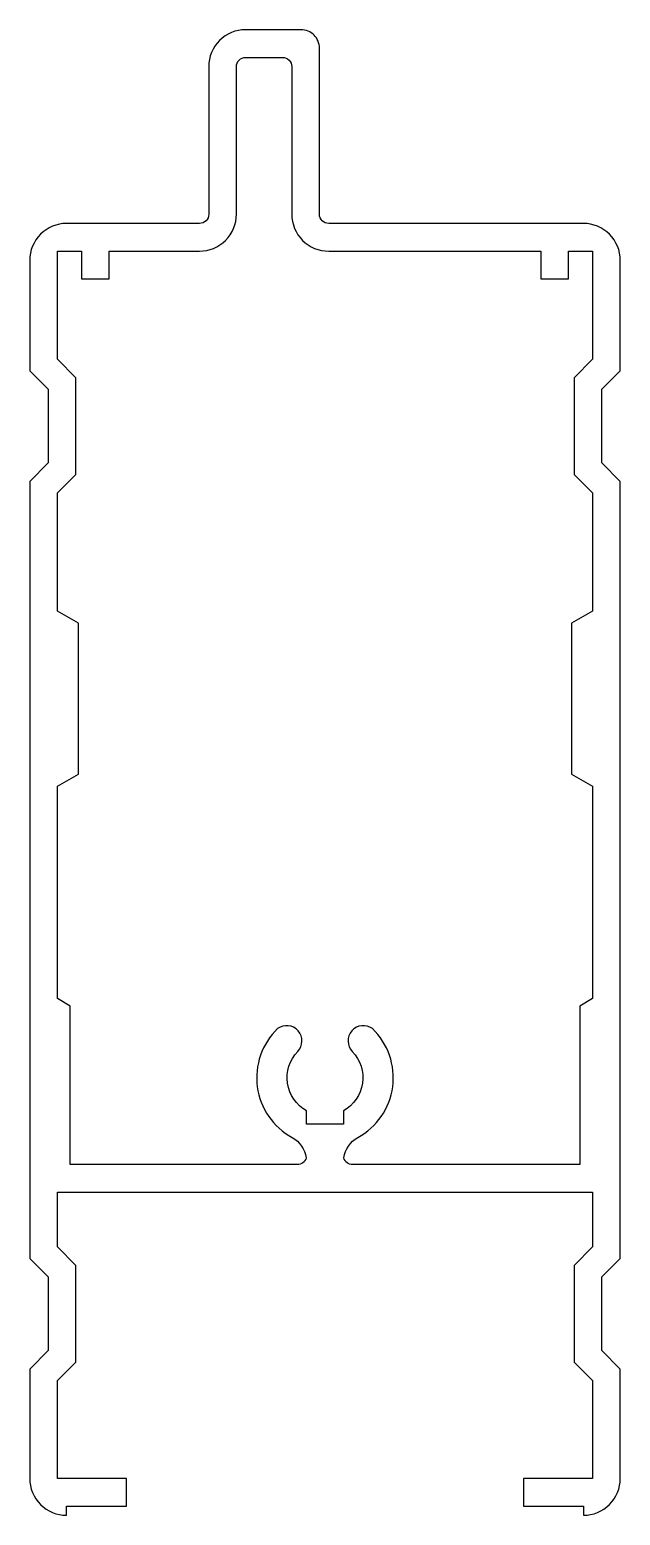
# Model space of a CAD drawing. Extents: x 393.7 to 425.7, y -102.8 to -22.3.
import ezdxf

# ---------------------------------------------------------------- set-up
doc = ezdxf.new("R2010")
doc.units = 0
doc.layers.add('ANA', color=220, linetype='CONTINUOUS')

msp = doc.modelspace()

# ---------------------------------------------------------------- linework, layer by layer
at = {"layer": 'ANA', "color": 0}
for points in [[(395.684, -32.835, 0.414214), (393.684, -34.835), (393.684, -40.814), (394.684, -41.814), (394.684, -45.814), (393.684, -46.814), (393.684, -52.914), (393.684, -88.707), (393.684, -88.914), (394.684, -89.914), (394.684, -93.914), (393.684, -94.914), (393.684, -95.121), (393.684, -100.835, 0.414214), (395.684, -102.835), (395.684, -102.335), (398.934, -102.335), (398.934, -101.835), (398.934, -101.335), (398.934, -100.835), (395.184, -100.835), (395.184, -95.535), (396.184, -94.535), (396.184, -89.293), (395.184, -88.293), (395.184, -85.335), (424.184, -85.335), (424.184, -88.293), (423.184, -89.293), (423.184, -94.535), (424.184, -95.535), (424.184, -100.835), (420.434, -100.835), (420.434, -101.335), (420.434, -101.835), (420.434, -102.335), (423.684, -102.335), (423.684, -102.835, 0.414214), (425.684, -100.835), (425.684, -95.121), (425.684, -94.914), (424.684, -93.914), (424.684, -89.914), (425.684, -88.914), (425.684, -88.707), (425.684, -52.914), (425.684, -46.814), (424.684, -45.814), (424.684, -41.814), (425.684, -40.814), (425.684, -34.835, 0.414214), (423.684, -32.835), (409.884, -32.835, -0.414214), (409.384, -32.335), (409.384, -23.335, 0.414214), (408.384, -22.335), (405.384, -22.335, 0.414214), (403.384, -24.335), (403.384, -32.335, -0.414214), (402.884, -32.835)], [(409.884, -34.335), (421.384, -34.335), (421.384, -35.835), (422.884, -35.835), (422.884, -34.335), (423.684, -34.335), (424.184, -34.335), (424.184, -40.193), (423.184, -41.193), (423.184, -46.435), (424.184, -47.435), (424.184, -52.914), (424.184, -53.835), (423.034, -54.499), (423.034, -62.672), (424.184, -63.335), (424.184, -74.835), (423.484, -75.24), (423.484, -83.835), (412.649, -83.835), (411.184, -83.835, -0.340776), (410.701, -83.463, -0.23444), (411.463, -82.369, 0.505579), (412.254, -76.462, 0.915522), (411.165, -77.706, -0.49079), (410.684, -80.914), (410.684, -81.635), (408.684, -81.635), (408.684, -80.914, -0.49079), (408.204, -77.706, 0.915522), (407.115, -76.462, 0.505579), (407.906, -82.369, -0.23444), (408.668, -83.463, -0.340776), (408.184, -83.835), (406.72, -83.835), (395.884, -83.835), (395.884, -75.24), (395.184, -74.835), (395.184, -63.335), (396.334, -62.672), (396.334, -54.499), (395.184, -53.835), (395.184, -52.914), (395.184, -47.435), (396.184, -46.435), (396.184, -41.193), (395.184, -40.193), (395.184, -34.335), (395.684, -34.335), (396.484, -34.335), (396.484, -35.835), (397.984, -35.835), (397.984, -34.335), (402.884, -34.335, 0.414214), (404.884, -32.335), (404.884, -24.335, -0.414214), (405.384, -23.835), (407.384, -23.835, -0.414214), (407.884, -24.335), (407.884, -32.335, 0.414214)]]:
    msp.add_lwpolyline(points, format="xyb", close=True, dxfattribs=at)

doc.saveas('drawing.dxf')
